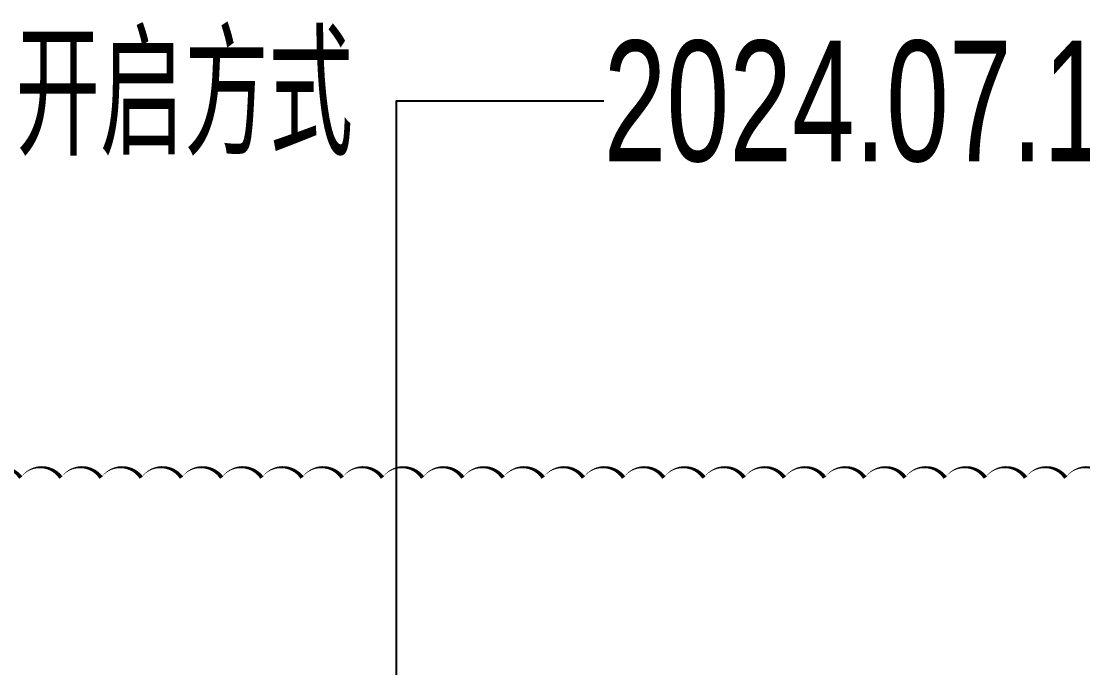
# Model space of a CAD drawing. Extents: x 1849385 to 2804940, y -773301 to -409130.
# Drawn here: x 2543386 to 2675443, y -489542 to -409130 of the extents above; entities that cross this region are included whole.
import ezdxf
from ezdxf.enums import TextEntityAlignment as Align

# ---------------------------------------------------------------- set-up
doc = ezdxf.new("R2010")
doc.units = 0
doc.layers.add('#标注', color=1, linetype='Continuous')
doc.layers.add('疑问', color=1, linetype='Continuous', plot=False)
doc.styles.add('#文字', font='jrs.shx', dxfattribs={"width": 0.7, "bigfont": 'hztxt.shx'})

msp = doc.modelspace()

# ---------------------------------------------------------------- linework, layer by layer
at = {"layer": '#标注', "color": 6}
msp.add_lwpolyline([(2538325.8, -465894.5, 0, 500, -0.52056705), (2543325.8, -465894.5, 0, 500, -0.52056705), (2548325.8, -465894.5, 0, 500, -0.52056705), (2553325.8, -465894.5, 0, 500, -0.52056705), (2558325.8, -465894.5, 0, 500, -0.52056705), (2563325.8, -465894.5, 0, 500, -0.52056705), (2568325.8, -465894.5, 0, 500, -0.52056705), (2573325.8, -465894.5, 0, 500, -0.52056705), (2578325.8, -465894.5, 0, 500, -0.52056705), (2583325.8, -465894.5, 0, 500, -0.52056705), (2588325.8, -465894.5, 0, 500, -0.52056705), (2593325.8, -465894.5, 0, 500, -0.52056705), (2598325.8, -465894.5, 0, 500, -0.52056705), (2603325.8, -465894.5, 0, 500, -0.52056705), (2608325.8, -465894.5, 0, 500, -0.52056705), (2613325.8, -465894.5, 0, 500, -0.52056705), (2618325.8, -465894.5, 0, 500, -0.52056705), (2623325.8, -465894.5, 0, 500, -0.52056705), (2628325.8, -465894.5, 0, 500, -0.52056705), (2633325.8, -465894.5, 0, 500, -0.52056705), (2638325.8, -465894.5, 0, 500, -0.52056705), (2643325.8, -465894.5, 0, 500, -0.52056705), (2648325.8, -465894.5, 0, 500, -0.52056705), (2653325.8, -465894.5, 0, 500, -0.52056705), (2658325.8, -465894.5, 0, 500, -0.52056705), (2663325.8, -465894.5, 0, 500, -0.52056705), (2668325.8, -465894.5, 0, 500, -0.52056705), (2673325.8, -465894.5, 0, 500, -0.52056705), (2678325.8, -465894.5, 0, 500, -0.52056705)], format="xyseb", dxfattribs=at)
at = {"layer": 'Defpoints', "color": 3}
msp.add_lwpolyline([(2590083.8, -551259.9), (2590083.8, -419042.8), (2615843.6, -419042.8)], dxfattribs=at)

# ---------------------------------------------------------------- texts
at = {"layer": 'Defpoints', "color": 6, "ltscale": 300, "style": '#文字', "width": 0.7}
msp.add_text('2024.07.01 建筑提资调整窗位置及开启方式', height=15000, dxfattribs=at).set_placement((2363496.4, -418316.3), align=Align.MIDDLE_LEFT)
at = {"layer": '疑问', "color": 3, "style": '#文字', "width": 0.7}
msp.add_text('2024.07.10 建筑提资调整开启窗位置', height=15000, dxfattribs=at).set_placement((2615843.6, -419042.8), align=Align.MIDDLE_LEFT)

doc.saveas('drawing.dxf')
